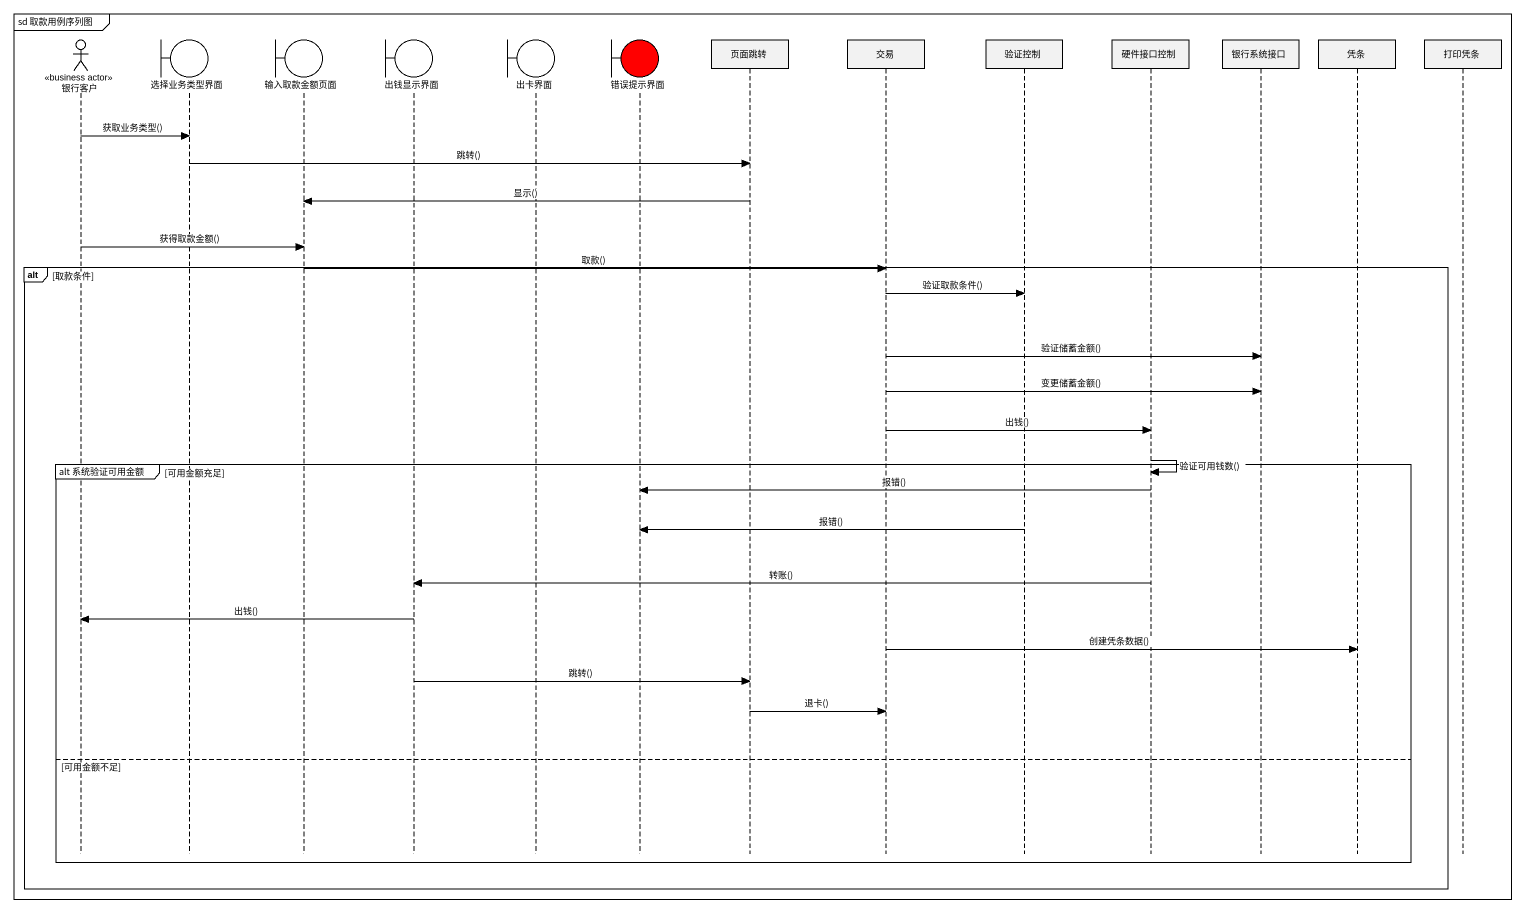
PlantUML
@startuml
mainframe sd 取款用例序列图
hide footbox
actor 银行客户 <<business actor>>
boundary 选择业务类型界面
boundary 输入取款金额页面
boundary 出钱显示界面
boundary 出卡界面
boundary 错误提示界面 #FF0000
participant 页面跳转
participant 交易
participant 验证控制
participant 硬件接口控制
participant 银行系统接口
participant 凭条
participant 打印凭条

银行客户 -> 选择业务类型界面 : 获取业务类型()
选择业务类型界面 -> 页面跳转 : 跳转()
页面跳转 -> 输入取款金额页面 : 显示()
银行客户 -> 输入取款金额页面 : 获得取款金额()
alt 取款条件
  输入取款金额页面 -> 交易 : 取款()
  交易 -> 验证控制 : 验证取款条件()
  交易 -> 银行系统接口 : 验证储蓄金额()
  交易 -> 银行系统接口 : 变更储蓄金额()
  交易 -> 硬件接口控制 : 出钱()
  硬件接口控制 -> 硬件接口控制 : 验证可用钱数()
  group alt 系统验证可用金额 [可用金额充足]
    硬件接口控制 -> 错误提示界面 : 报错()
    验证控制 -> 错误提示界面 : 报错()
    硬件接口控制 -> 出钱显示界面 : 转账()
    出钱显示界面 -> 银行客户 : 出钱()
    交易 -> 凭条 : 创建凭条数据()
    出钱显示界面 -> 页面跳转 : 跳转()
    页面跳转 -> 交易 : 退卡()
  else 可用金额不足
  end
end
@enduml
